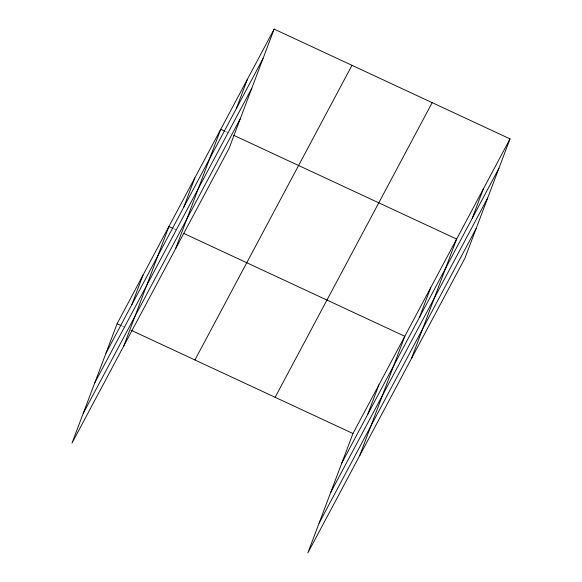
<?xml version="1.0" encoding="UTF-8"?>
<svg xmlns="http://www.w3.org/2000/svg" width="582" height="582" viewBox="0 0 582 582"><rect width="100%" height="100%" fill="white"/><g stroke="black" fill="none" stroke-linecap="round" stroke-linejoin="round"><path stroke-width="0.44" stroke-dasharray="2.91 2.18" d="M225.663 131.568L230.574 133.853M173.836 228.799L178.754 231.09M122.009 326.029L125.283 327.557"/><path stroke-width="0.87" d="M274.144 29.1L117.091 323.745L71.986 443.12L229.032 148.475L274.144 29.1L510.014 138.88L464.909 258.255L307.856 552.9L352.968 433.525L510.014 138.88M131.888 304.539L143.005 275.126M123.806 345.89L168.918 226.514L173.014 228.42M183.716 207.308L194.832 177.896M175.633 248.66L220.745 129.277L224.841 131.183M236.328 108.601L247.445 79.188M367.766 414.319L378.882 384.906M359.683 455.67L404.796 336.287L183.665 233.375M419.593 317.081L430.709 287.675M411.51 358.432L456.623 239.057L233.855 135.38M472.206 218.381L483.322 188.968M105.975 353.158L263.028 58.513M94.757 382.847L251.81 88.202M83.204 413.431L240.25 118.786M194.934 359.974L351.979 65.329M275.126 397.295L432.179 102.65M341.852 462.93L498.905 168.285M330.634 492.619L487.687 197.975M319.074 523.211L476.127 228.566M117.091 323.745L121.187 325.651M131.023 330.227L352.968 433.525"/></g></svg>
